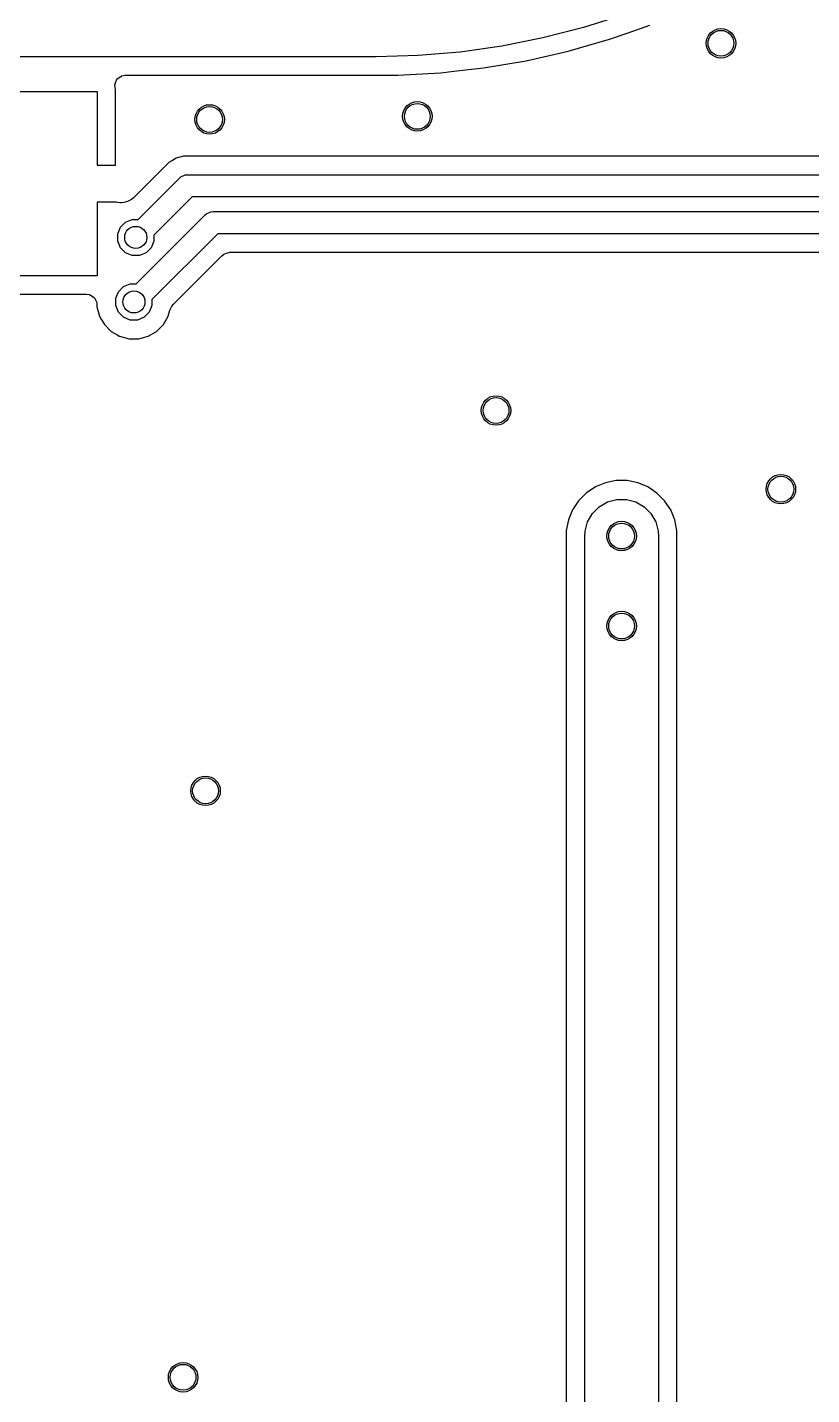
# Model space of a CAD drawing. Header units: inches. Extents: x 0.01 to 5.35, y 0.01 to 3.37.
# Drawn here: x 4.012 to 4.431, y 1.246 to 1.975 of the extents above; entities that cross this region are included whole.
import ezdxf

# ---------------------------------------------------------------- set-up
doc = ezdxf.new("R2010")
doc.units = ezdxf.units.IN
doc.header["$MEASUREMENT"] = 0
doc.layers.add('BLACK', color=250, linetype='CONTINUOUS')

msp = doc.modelspace()

# ---------------------------------------------------------------- linework, layer by layer
at = {"layer": 'BLACK', "linetype": 'CONTINUOUS'}
for p, q in [((4.33064, 1.98211), (4.30928, 1.97531)), ((4.30928, 1.97531), (4.28757, 1.96971)), ((4.32315, 1.96904), (4.33306, 1.97251)), ((4.33306, 1.97251), (4.3446, 1.97655)), ((4.26558, 1.96533), (4.24338, 1.9622)), ((4.28757, 1.96971), (4.26558, 1.96533)), ((4.30096, 1.96265), (4.32301, 1.969)), ((4.32301, 1.969), (4.32304, 1.96901)), ((4.32304, 1.96901), (4.32307, 1.96902)), ((4.32304, 1.96901), (4.32304, 1.96901)), ((4.32307, 1.96902), (4.32313, 1.96904)), ((4.32313, 1.96904), (4.32315, 1.96904)), ((4.19863, 1.95969), (3.71992, 1.95969)), ((4.22104, 1.96031), (4.19863, 1.95969)), ((4.19863, 1.95969), (4.19863, 1.95969)), ((4.19863, 1.95969), (4.19863, 1.95969)), ((4.24338, 1.9622), (4.22104, 1.96031)), ((4.2559, 1.95368), (4.27856, 1.95753)), ((4.27856, 1.95753), (4.30096, 1.96265)), ((4.06024, 1.94779), (4.06247, 1.9494)), ((4.06247, 1.9494), (4.06268, 1.94948)), ((4.06268, 1.94948), (4.06288, 1.94954)), ((4.06288, 1.94954), (4.06451, 1.94982)), ((4.06451, 1.94982), (4.20262, 1.94982)), ((4.20262, 1.94982), (4.20262, 1.94982)), ((4.20262, 1.94982), (4.21012, 1.94982)), ((4.21012, 1.94982), (4.23307, 1.95111)), ((4.21012, 1.94982), (4.21012, 1.94982)), ((4.23307, 1.95111), (4.2401, 1.9519)), ((4.2401, 1.9519), (4.2559, 1.95368)), ((4.2559, 1.95368), (4.2559, 1.95368)), ((4.2559, 1.95368), (4.2559, 1.95368)), ((4.2559, 1.95368), (4.2559, 1.95368)), ((4.2559, 1.95368), (4.2559, 1.95368)), ((4.2559, 1.95368), (4.2559, 1.95368)), ((4.2559, 1.95368), (4.2559, 1.95368)), ((4.05919, 1.94469), (4.05923, 1.94523)), ((4.05926, 1.9433), (4.05919, 1.94469)), ((4.05923, 1.94523), (4.06024, 1.94779)), ((4.05949, 1.94215), (4.05926, 1.9433)), ((4.05949, 1.90181), (4.05949, 1.94215)), ((3.8528, 1.94118), (4.04965, 1.94118)), ((4.04965, 1.94118), (4.04965, 1.90181)), ((4.09179, 1.90548), (4.08986, 1.90437)), ((4.0958, 1.90656), (4.09179, 1.90548)), ((4.09179, 1.90548), (4.09179, 1.90548)), ((4.52985, 1.90656), (4.0958, 1.90656)), ((4.04965, 1.90181), (4.05949, 1.90181)), ((4.08819, 1.9034), (4.0691, 1.88431)), ((4.08986, 1.90437), (4.08819, 1.9034)), ((4.08819, 1.9034), (4.08819, 1.9034)), ((4.08819, 1.9034), (4.08819, 1.9034)), ((4.07162, 1.87288), (4.0937, 1.89496)), ((4.0937, 1.89496), (4.09459, 1.8957)), ((4.09459, 1.8957), (4.09567, 1.89614)), ((4.09567, 1.89614), (4.09672, 1.89658)), ((4.09672, 1.89658), (4.09787, 1.89669)), ((4.09787, 1.89669), (4.53637, 1.89669)), ((4.06701, 1.88292), (4.06584, 1.88243)), ((4.06809, 1.88354), (4.06701, 1.88292)), ((4.0691, 1.88431), (4.06809, 1.88354)), ((4.10032, 1.88488), (4.07997, 1.86453)), ((4.53882, 1.88488), (4.10032, 1.88488)), ((4.06006, 1.88213), (4.04965, 1.88213)), ((4.04965, 1.88213), (4.04965, 1.84276)), ((4.06062, 1.88197), (4.06006, 1.88213)), ((4.06182, 1.88179), (4.06062, 1.88197)), ((4.06261, 1.88177), (4.06182, 1.88179)), ((4.06399, 1.88193), (4.06261, 1.88177)), ((4.06584, 1.88243), (4.06399, 1.88193)), ((4.10739, 1.87528), (4.10829, 1.87601)), ((4.10829, 1.87601), (4.10997, 1.87671)), ((4.10997, 1.87671), (4.11042, 1.87689)), ((4.11042, 1.87689), (4.11157, 1.87701)), ((4.11157, 1.87701), (4.87334, 1.87701)), ((4.06066, 1.86515), (4.06213, 1.8687)), ((4.06213, 1.8687), (4.06485, 1.87141)), ((4.06485, 1.87141), (4.06839, 1.87288)), ((4.06839, 1.87288), (4.07162, 1.87288)), ((4.07059, 1.83848), (4.10739, 1.87528)), ((4.06066, 1.86131), (4.06066, 1.86515)), ((4.06213, 1.85776), (4.06066, 1.86131)), ((4.07997, 1.86131), (4.0785, 1.85776)), ((4.11401, 1.8652), (4.07894, 1.83012)), ((4.07997, 1.86453), (4.07997, 1.86131)), ((4.87579, 1.8652), (4.11401, 1.8652)), ((4.06485, 1.85504), (4.06213, 1.85776)), ((4.06839, 1.85357), (4.06485, 1.85504)), ((4.07578, 1.85504), (4.07224, 1.85357)), ((4.0785, 1.85776), (4.07578, 1.85504)), ((4.11617, 1.85341), (4.11729, 1.85424)), ((4.11729, 1.85424), (4.11819, 1.85474)), ((4.11819, 1.85474), (4.12053, 1.85533)), ((4.12053, 1.85533), (4.87786, 1.85533)), ((4.07224, 1.85357), (4.06839, 1.85357)), ((4.09037, 1.82761), (4.11617, 1.85341)), ((4.04965, 1.84276), (3.92457, 1.84276)), ((3.95736, 1.83291), (4.044, 1.83291)), ((4.044, 1.83291), (4.04537, 1.83272)), ((4.04537, 1.83272), (4.04597, 1.83254)), ((4.04597, 1.83254), (4.04828, 1.83106)), ((4.05963, 1.83074), (4.0611, 1.83429)), ((4.0611, 1.83429), (4.06382, 1.83701)), ((4.06382, 1.83701), (4.06737, 1.83848)), ((4.06737, 1.83848), (4.07059, 1.83848)), ((4.04828, 1.83106), (4.04832, 1.831)), ((4.04832, 1.831), (4.04941, 1.82884)), ((4.04941, 1.82884), (4.04947, 1.82854)), ((4.04947, 1.82854), (4.04958, 1.82751)), ((4.04958, 1.82751), (4.04958, 1.82623)), ((4.04958, 1.82623), (4.04994, 1.82489)), ((4.04994, 1.82489), (4.05093, 1.82122)), ((4.05963, 1.8269), (4.05963, 1.83074)), ((4.0611, 1.82335), (4.05963, 1.8269)), ((4.07894, 1.8269), (4.07747, 1.82335)), ((4.07894, 1.83012), (4.07894, 1.8269)), ((4.08849, 1.82434), (4.08898, 1.82552)), ((4.08898, 1.82552), (4.0896, 1.8266)), ((4.0896, 1.8266), (4.09037, 1.82761)), ((4.05093, 1.82122), (4.05093, 1.82122)), ((4.05093, 1.82122), (4.05185, 1.81962)), ((4.05185, 1.81962), (4.05185, 1.81962)), ((4.05185, 1.81962), (4.05352, 1.81672)), ((4.06382, 1.82064), (4.0611, 1.82335)), ((4.06737, 1.81917), (4.06382, 1.82064)), ((4.07121, 1.81917), (4.06737, 1.81917)), ((4.07476, 1.82064), (4.07121, 1.81917)), ((4.07747, 1.82335), (4.07476, 1.82064)), ((4.08506, 1.81672), (4.08765, 1.82122)), ((4.08765, 1.82122), (4.08766, 1.82124)), ((4.08766, 1.82124), (4.08849, 1.82434)), ((4.05352, 1.81672), (4.05719, 1.81305)), ((4.05719, 1.81305), (4.06067, 1.81105)), ((4.06067, 1.81105), (4.0614, 1.81063)), ((4.0614, 1.81063), (4.06168, 1.81046)), ((4.06168, 1.81046), (4.06669, 1.80912)), ((4.07188, 1.80912), (4.07689, 1.81046)), ((4.07689, 1.81046), (4.08139, 1.81305)), ((4.08139, 1.81305), (4.08506, 1.81672)), ((4.06669, 1.80912), (4.06669, 1.80912)), ((4.06669, 1.80912), (4.07188, 1.80912)), ((4.07188, 1.80912), (4.07188, 1.80912)), ((4.31555, 1.73006), (4.31071, 1.72682)), ((4.32092, 1.73229), (4.31555, 1.73006)), ((4.31555, 1.73006), (4.31555, 1.73006)), ((4.31555, 1.73006), (4.31555, 1.73006)), ((4.32093, 1.73229), (4.32092, 1.73229)), ((4.32663, 1.73342), (4.32093, 1.73229)), ((4.33245, 1.73342), (4.32663, 1.73342)), ((4.32663, 1.73342), (4.32663, 1.73342)), ((4.32663, 1.73342), (4.32663, 1.73342)), ((4.33816, 1.73229), (4.33245, 1.73342)), ((4.33245, 1.73342), (4.33245, 1.73342)), ((4.33245, 1.73342), (4.33245, 1.73342)), ((4.33879, 1.73203), (4.33816, 1.73229)), ((4.33816, 1.73229), (4.33816, 1.73229)), ((4.33816, 1.73229), (4.33816, 1.73229)), ((4.33816, 1.73229), (4.33816, 1.73229)), ((4.34354, 1.73006), (4.33879, 1.73203)), ((4.34838, 1.72682), (4.34354, 1.73006)), ((4.34354, 1.73006), (4.34354, 1.73006)), ((4.34354, 1.73006), (4.34354, 1.73006)), ((4.34354, 1.73006), (4.34354, 1.73006)), ((4.34354, 1.73006), (4.34354, 1.73006)), ((4.30659, 1.72271), (4.30336, 1.71787)), ((4.31071, 1.72682), (4.30659, 1.72271)), ((4.30659, 1.72271), (4.30659, 1.72271)), ((4.30659, 1.72271), (4.30659, 1.72271)), ((4.31071, 1.72682), (4.31071, 1.72682)), ((4.31071, 1.72682), (4.31071, 1.72682)), ((4.32201, 1.72206), (4.32697, 1.72339)), ((4.32697, 1.72339), (4.33211, 1.72339)), ((4.33211, 1.72339), (4.33708, 1.72206)), ((4.35249, 1.72271), (4.34838, 1.72682)), ((4.34838, 1.72682), (4.34838, 1.72682)), ((4.34838, 1.72682), (4.34838, 1.72682)), ((4.35573, 1.71787), (4.35249, 1.72271)), ((4.35249, 1.72271), (4.35249, 1.72271)), ((4.35249, 1.72271), (4.35249, 1.72271)), ((4.30336, 1.71787), (4.30113, 1.71249)), ((4.30336, 1.71787), (4.30336, 1.71787)), ((4.30336, 1.71787), (4.30336, 1.71787)), ((4.31136, 1.71141), (4.31393, 1.71586)), ((4.31393, 1.71586), (4.31756, 1.71949)), ((4.31756, 1.71949), (4.32201, 1.72206)), ((4.33708, 1.72206), (4.34153, 1.71949)), ((4.34153, 1.71949), (4.34516, 1.71586)), ((4.34516, 1.71586), (4.34773, 1.71141)), ((4.3572, 1.7143), (4.35573, 1.71787)), ((4.35573, 1.71787), (4.35573, 1.71787)), ((4.35573, 1.71787), (4.35573, 1.71787)), ((4.30113, 1.71249), (4.3, 1.70678)), ((4.30113, 1.71249), (4.30113, 1.71249)), ((4.31003, 1.70644), (4.31136, 1.71141)), ((4.34773, 1.71141), (4.34906, 1.70644)), ((4.35781, 1.71284), (4.3572, 1.7143)), ((4.35786, 1.71271), (4.35781, 1.71284)), ((4.35795, 1.71254), (4.35786, 1.71271)), ((4.35909, 1.70678), (4.35795, 1.71254)), ((4.3, 1.70678), (4.3, 0.57819)), ((4.30986, 1.70387), (4.31003, 1.70644)), ((4.30986, 0.56472), (4.30986, 1.70387)), ((4.34906, 1.70644), (4.34923, 1.70387)), ((4.34923, 1.70387), (4.34923, 0.56472)), ((4.35909, 1.49217), (4.35909, 1.70678)), ((4.35909, 1.35929), (4.35909, 1.49217)), ((4.35909, 1.32484), (4.35909, 1.35929)), ((4.35909, 1.2028), (4.35909, 1.32484))]:
    msp.add_line(p, q, dxfattribs=at)
at = {"layer": 'BLACK'}
for centre, radius in [((4.38254, 1.96686), 0.00787), ((4.10969, 1.92622), 0.00787), ((4.22054, 1.92786), 0.00787), ((4.07031, 1.86323), 0.00591), ((4.06929, 1.82882), 0.00591), ((4.26254, 1.77086), 0.00787), ((4.41454, 1.72886), 0.00787), ((4.32954, 1.70387), 0.00787), ((4.32954, 1.65584), 0.00787), ((4.10754, 1.56786), 0.00787), ((4.09554, 1.25486), 0.00787)]:
    msp.add_circle(centre, radius, dxfattribs=at)
at = {"layer": 'WHITE'}
for centre, radius in [((4.38254, 1.96686), 0.00689), ((4.22054, 1.92786), 0.00689), ((4.10969, 1.92622), 0.00689), ((4.07031, 1.86323), 0.00591), ((4.06929, 1.82882), 0.00591), ((4.26254, 1.77086), 0.00689), ((4.41454, 1.72886), 0.00689), ((4.32954, 1.70387), 0.00689), ((4.32954, 1.65584), 0.00689), ((4.10754, 1.56786), 0.00689), ((4.09554, 1.25486), 0.00689)]:
    msp.add_circle(centre, radius, dxfattribs=at)

doc.saveas('drawing.dxf')
